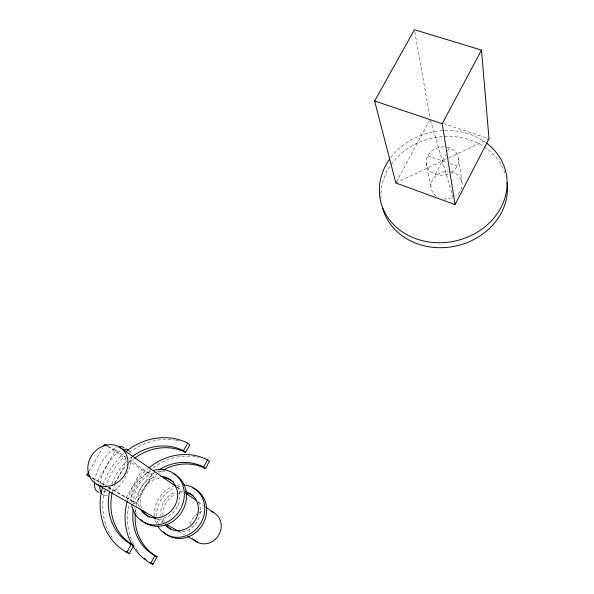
<?xml version="1.0" encoding="UTF-8"?>
<svg xmlns="http://www.w3.org/2000/svg" width="594" height="594" viewBox="0 0 594 594"><rect width="100%" height="100%" fill="white"/><g stroke="black" fill="none" stroke-linecap="round" stroke-linejoin="round"><path stroke-width="0.45" stroke-dasharray="2.97 2.23" d="M128.156 471.087L123.025 481.021L119.246 486.152A25.713 10.922 -60.7 0 1 113.862 491.542M435.395 174.191L445.649 154.744M447.683 150.883L449.316 147.787M396.295 182.195L429.365 120.708M108.539 487.6L136.308 503.348L152.19 475.089L129.299 459.496M126.158 497.876L142.055 469.772L129.076 460.989M92.382 477.932L97.847 480.873L115.563 450.141L107.759 446.072M89.182 471.072L102.821 447.572M114.1 483.39L117.887 478.281L123.738 466.736A25.661 11.034 -60.6 0 0 126.143 455.888M395.856 183.004L448.21 158.175M449.042 157.774L489.011 138.818M443.391 123.507L488.127 138.521M427.717 155.806L446.747 162.459M450.237 163.684L457.209 166.12M142.055 469.772L152.19 475.089M102.717 494.364L104.202 495.173M157.15 519.022L163.573 522.72M178.831 531.496L184.452 534.734M97.847 480.873L107.462 486.493M108.264 486.961L136.308 503.348M91.721 477.791L105.331 485.729M107.692 446.51L126.017 458.917M115.563 450.141L125.483 456.897M177.762 487.622L182.306 490.778M198.21 501.826L203.512 505.509M430.494 119.981L452.984 197.446M426.18 163.068L430.932 187.147M414.746 31.527L430.071 118.176M458.679 158.791L462.087 183.182M135.387 511.991A50.327 45.463 -58.3 0 1 136.256 506.541M136.457 505.643A50.327 45.463 -58.3 0 1 157.9 473.381M159.378 472.356A50.327 45.463 -58.3 0 1 161.65 470.916M134.17 504.328A50.609 45.679 -58.1 0 1 155.754 471.888M137.882 551.032A58.717 53.044 -58.3 0 1 134.474 545.827M133.62 544.282A58.717 53.044 -58.3 0 1 129.165 504.031M129.841 501.492A58.717 53.044 -58.3 0 1 191.877 456.341M192.798 456.437A58.717 53.044 -58.3 0 1 199.109 457.566M127.532 500.148A59.051 53.297 -58.1 0 1 148.025 468.562M163.023 521.881A20.241 18.266 -58.1 0 1 161.471 518.065M161.093 516.446A20.241 18.266 -58.1 0 1 175.052 492.337M179.893 491.297A20.241 18.266 -58.1 0 1 182.336 491.268M198.351 501.819A20.122 18.176 -58.2 0 1 196.05 523.351A20.122 18.176 -58.2 0 1 176.359 531.481M164.456 521.658A20.122 18.176 -58.2 0 1 163.417 518.525M162.934 515.206A20.122 18.176 -58.2 0 1 176.329 494.03M178.69 493.243A20.122 18.176 -58.2 0 1 183.546 492.641M158.331 523.819A26.834 24.243 -58.2 0 1 156.831 517.359M156.764 516.52A26.834 24.243 -58.2 0 1 175.631 487.674M177.205 487.169A26.834 24.243 -58.2 0 1 182.046 486.293M156.452 523.359A26.99 24.354 -58.1 0 1 155.19 519.408M154.648 516.097A26.99 24.354 -58.1 0 1 173.567 486.248M176.767 485.343A26.99 24.354 -58.1 0 1 180.019 484.86M112.474 491.55A53.363 47.735 -56.6 0 1 114.961 483.776M115.31 482.929A53.363 47.735 -56.6 0 1 126.025 466.03M126.633 465.362A53.363 47.735 -56.6 0 1 128.519 463.424M129.173 462.793A53.363 47.735 -56.6 0 1 134.006 458.679M109.912 490.065A53.683 47.973 -56.5 0 1 110.625 487.436M111.769 483.976A53.683 47.973 -56.5 0 1 126.737 461.152M129.462 458.716A53.683 47.973 -56.5 0 1 131.593 457.009M112.392 538.09A62.259 55.695 -56.6 0 1 104.759 490.065M105.502 487.377A62.259 55.695 -56.6 0 1 125.163 456.066M129.44 452.48A62.259 55.695 -56.6 0 1 175.237 440.147M176.121 440.303A62.259 55.695 -56.6 0 1 180.517 441.312M103.163 485.038A62.637 55.977 -56.5 0 1 123.797 453.422M139.39 507.135A21.466 19.179 -56.4 0 1 158.227 476.381M177.361 486.768A21.339 19.09 -56.6 0 1 175.423 509.867A21.339 19.09 -56.6 0 1 154.284 518.866M141.483 507.729A21.339 19.09 -56.6 0 1 160.514 477.947M136.345 513.209A28.453 25.453 -56.6 0 1 134.341 507.506M133.806 504.024A28.453 25.453 -56.6 0 1 153.913 472.683M157.276 471.718A28.453 25.453 -56.6 0 1 164.939 471.213M131.348 502.606A28.623 25.579 -56.4 0 1 151.596 471.079M128.646 450.17A25.713 10.922 -60.7 0 1 130.465 452.591M131.319 456.749A25.713 10.922 -60.7 0 1 128.876 469.446M107.432 495.069A25.713 10.922 -60.7 0 1 102.272 494.208M99.978 483.895A25.713 10.922 -60.7 0 1 102.198 475.193L104.9 469.037L108.353 463.12L112.311 457.855A25.713 10.922 -60.7 0 1 120.567 450.735M110.053 487.607A25.661 11.034 -60.6 0 1 106.668 490.221M106.014 490.629A25.661 11.034 -60.6 0 1 102.235 492.255M94.684 481.036A25.661 11.034 -60.6 0 1 96.881 472.349L99.577 466.208L103.029 460.305L106.994 455.071A25.661 11.034 -60.6 0 1 117.59 446.963M194.06 539.701A16.914 15.437 -60.4 0 1 192.011 537.147M190.073 532.558A16.914 15.437 -60.4 0 1 189.605 528.318M190.199 524.019A16.914 15.437 -60.4 0 1 196.941 514.025M199.109 512.652A16.914 15.437 -60.4 0 1 204.692 510.84M381.014 198.648A63.647 55.249 -12.6 0 1 390.622 165.281M391.134 164.545A63.647 55.249 -12.6 0 1 453.237 136.538A63.647 55.249 -12.6 0 1 504.826 172.951M390.778 157.551A64.278 55.65 -12.7 0 1 485.528 142.36M450.801 171.852A15.726 13.61 -12.4 0 1 461.939 182.165A15.726 13.61 -12.4 0 1 455.457 195.998M451.804 197.847A15.726 13.61 -12.4 0 1 443.688 198.856M436.36 196.191A15.726 13.61 -12.4 0 1 432.209 180.494A15.726 13.61 -12.4 0 1 448.418 171.555M446.926 147.156A16.417 14.048 -13 0 1 458.523 157.752A16.417 14.048 -13 0 1 451.737 172.082M447.928 174.005A16.417 14.048 -13 0 1 426.188 163.179A16.417 14.048 -13 0 1 445.277 146.926"/><path stroke-width="0.89" d="M455.056 204.574L489.011 138.818L481.489 50.082L414.426 29.7L374.621 100.995L395.856 183.004L455.056 204.574L442.226 123.701L481.489 50.082M135.224 513.81A50.327 45.463 -58.3 0 0 157.106 556.749L152.97 564.3L150.72 563.283L154.893 555.694A50.609 45.679 -58.1 0 1 133.197 509.793M158.761 469.884A50.609 45.679 -58.1 0 1 203.571 467.003L207.521 459.808L209.385 461.375L205.465 468.532A50.327 45.463 -58.3 0 0 163.216 470.025M102.428 487.57A62.637 55.977 -56.5 0 0 126.745 552.45L129.277 553.593L133.717 545.604A53.363 47.735 -56.6 0 1 112.266 492.433M134.727 458.137A53.363 47.735 -56.6 0 1 185.551 452.42L189.753 444.869L187.659 443.109A62.637 55.977 -56.5 0 0 125.831 451.715M126.745 552.45L131.222 544.416A53.683 47.973 -56.5 0 1 109.504 491.847M132.321 456.467A53.683 47.973 -56.5 0 1 183.427 450.705L187.659 443.109M90.117 476.856L86.91 474.985L88.729 471.851M103.735 446.005L104.641 444.438L106.979 445.663M374.621 100.995L442.226 123.701M131.222 544.416L133.717 545.604M154.893 555.694L157.106 556.749M86.91 474.985L90.036 476.67M96.919 484.377L155.546 518.102M165.986 524.108L177.227 530.576M187.667 536.575L197.305 542.122M104.641 444.438L106.935 445.99M118.689 446.584L175.49 486.048M185.335 492.886L195.938 500.252M205.784 507.09L213.357 512.355M183.427 450.705L185.551 452.42M203.571 467.003L205.465 468.532M150.72 563.283A59.051 53.297 -58.1 0 1 127.294 500.994M148.7 467.998A59.051 53.297 -58.1 0 1 207.521 459.808M152.97 564.3A58.717 53.044 -58.3 0 1 149.978 562.473M145.73 559.318A58.717 53.044 -58.3 0 1 144.394 558.16M185.506 491.75A20.241 18.266 -58.1 0 1 195.493 519.943A20.241 18.266 -58.1 0 1 165.912 525.757M171.176 529.44A20.122 18.176 -58.2 0 1 166.008 524.495M186.731 492.975A20.122 18.176 -58.2 0 1 193.213 495.797M192.768 487.971A26.834 24.243 -58.2 0 1 201.774 525.928A26.834 24.243 -58.2 0 1 163.513 531.949M183.724 484.853A26.99 24.354 -58.1 0 1 200.341 523.886A26.99 24.354 -58.1 0 1 157.967 526.381M155.012 518.599A26.99 24.354 -58.1 0 1 154.744 516.936M129.277 553.593A62.259 55.695 -56.6 0 1 126.136 551.67M160.803 476.343A21.466 19.179 -56.4 0 1 173.938 507.365A21.466 19.179 -56.4 0 1 140.132 508.679M149.554 517.136A21.339 19.09 -56.6 0 1 142.545 510.068M163.922 477.977A21.339 19.09 -56.6 0 1 173.7 482.217M173.7 473.737A28.453 25.453 -56.6 0 1 181.868 511.865A28.453 25.453 -56.6 0 1 143.919 522.104M142.575 521.087A28.453 25.453 -56.6 0 1 140.719 519.401M153.274 470.545A28.623 25.579 -56.4 0 1 183.962 489.842A28.623 25.579 -56.4 0 1 162.051 523.997A28.623 25.579 -56.4 0 1 131.564 504.373M101.745 493.696A25.713 10.922 -60.7 0 1 99.785 486.434M122.861 449.703A25.713 10.922 -60.7 0 1 128.646 450.17M98.983 492.337A25.661 11.034 -60.6 0 1 94.587 481.912M119.03 446.599A25.661 11.034 -60.6 0 1 123.975 447.935M211.13 511.412A16.914 15.437 -60.4 0 1 218.585 535.328A16.914 15.437 -60.4 0 1 194.06 539.701M507.09 182.714A63.647 55.249 -12.6 0 1 455.041 246.191A63.647 55.249 -12.6 0 1 382.685 208.368M486.256 142.894A64.278 55.65 -12.7 0 1 492.73 219.357A64.278 55.65 -12.7 0 1 405.561 233.91A64.278 55.65 -12.7 0 1 389.701 159.014M112.333 485.172A21.852 19.06 -53.5 0 0 122.698 449.495A21.852 19.06 -53.5 0 0 88.744 461.969A21.852 19.06 -53.5 0 0 112.333 485.172"/></g></svg>
